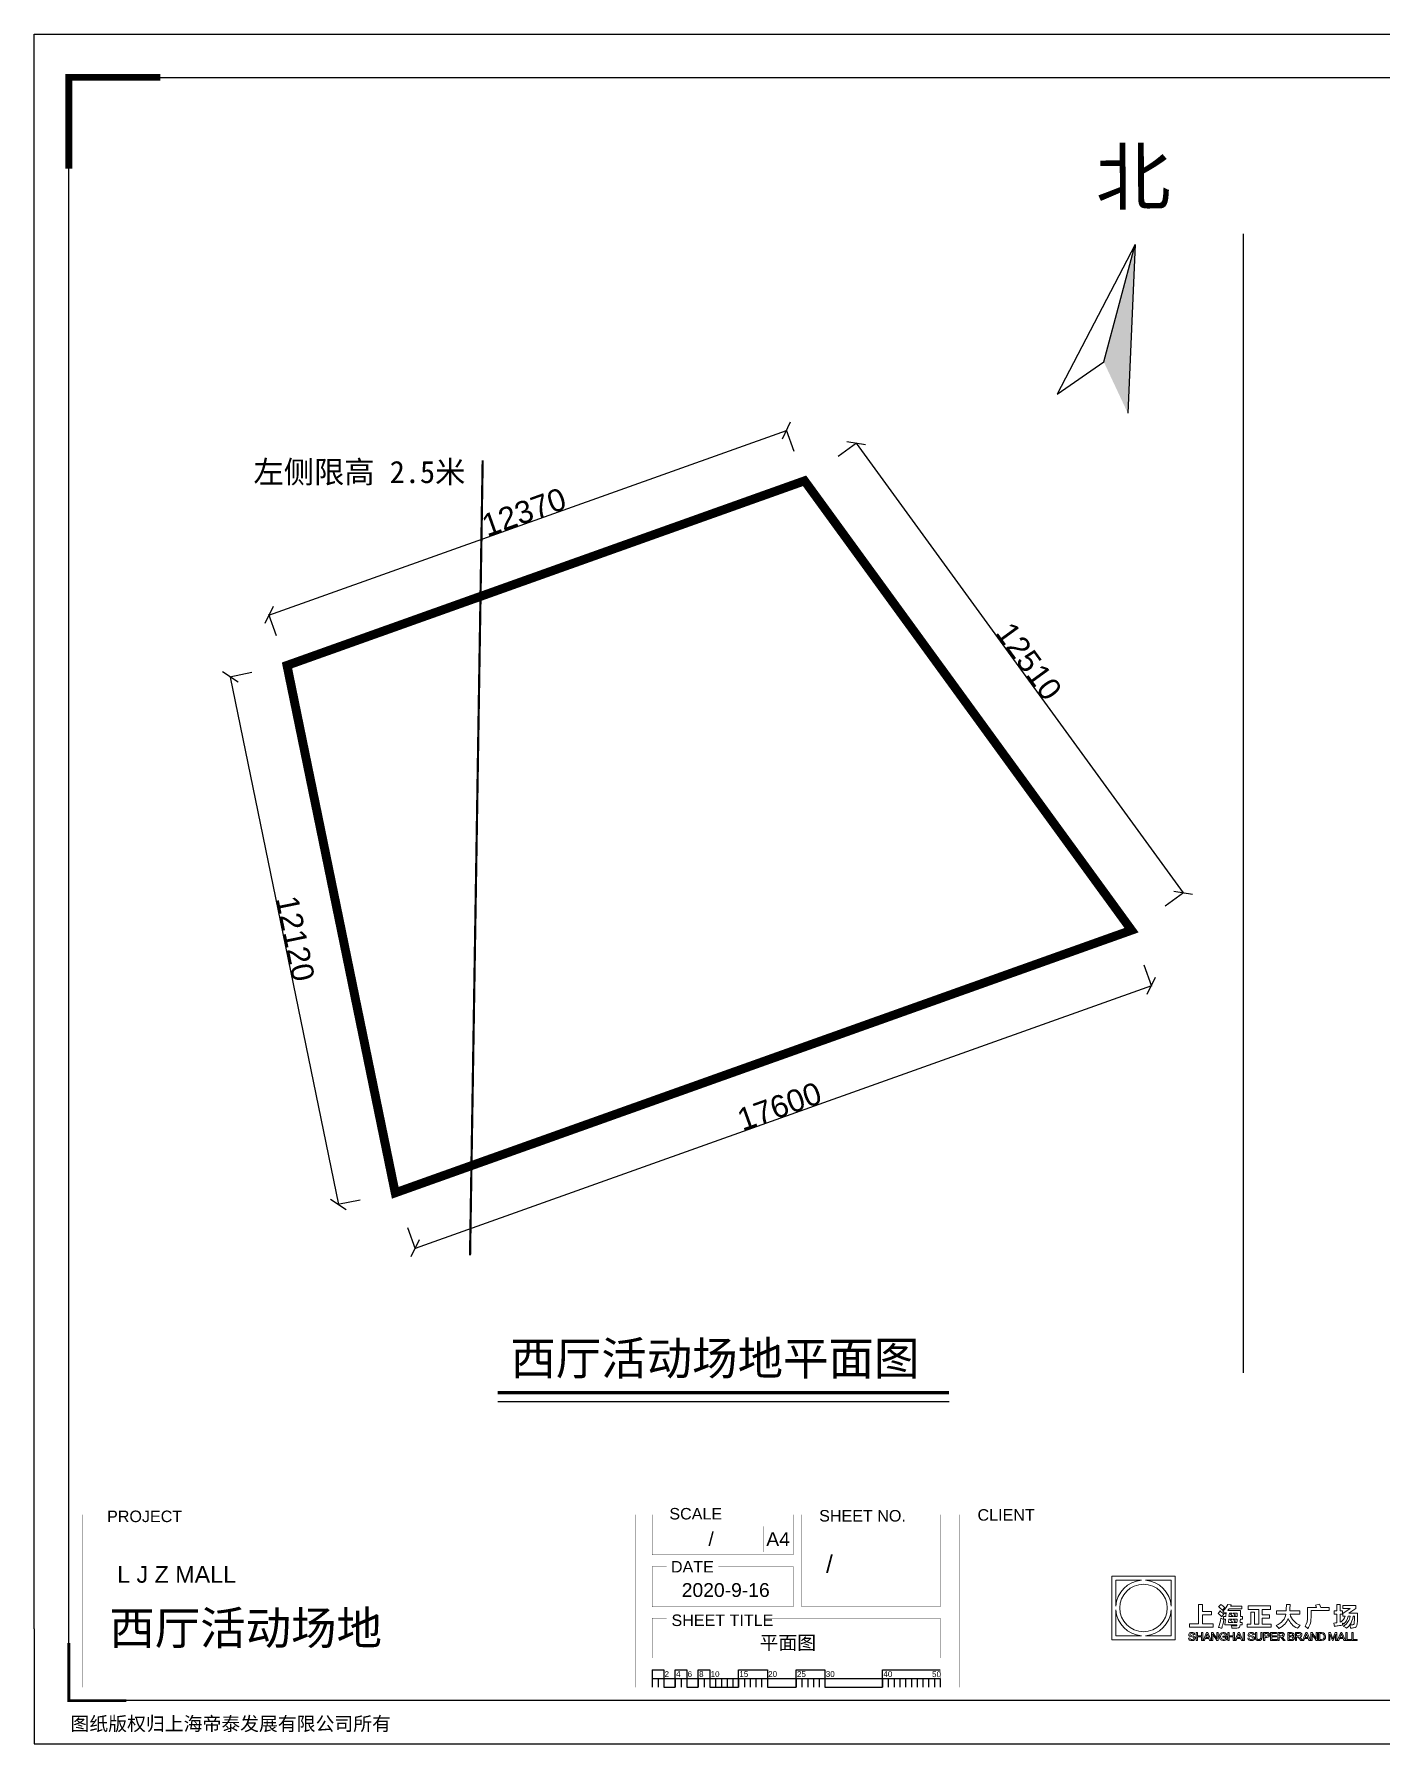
# Model space of a CAD drawing. Header units: inches. Extents: x -17552 to 36880, y -24560 to 13931.
# Drawn here: x -17552 to 12782, y -24560 to 13931 of the extents above; entities that cross this region are included whole.
import ezdxf
from ezdxf.enums import TextEntityAlignment as Align

# ---------------------------------------------------------------- set-up
doc = ezdxf.new("R2010")
doc.units = ezdxf.units.IN
doc.header["$MEASUREMENT"] = 0
doc.linetypes.add('DASH', pattern=[0.35, 0.25, -0.1])
for name, color, linetype in [('DIM', 3, 'Continuous'), ('WALL', 255, 'Continuous'), ('图层 1', 7, 'Continuous'), ('给排水', 160, 'Continuous')]:
    doc.layers.add(name, color=color, linetype=linetype)
doc.styles.add('3F_2017.02$0$H1', font='swisscl.ttf')
doc.styles.get("Standard").update_dxf_attribs({"font": 'arial.ttf'})
doc.dimstyles.new('DIM-200MM', dxfattribs={"dimtxt": 200, "dimasz": 120, "dimexe": 10, "dimexo": 10, "dimgap": 0.7, "dimtad": 1, "dimdec": 0, "dimrnd": 5, "dimzin": 1, "dimdsep": 46, "dimtxsty": 'Standard', "dimblk": 'OBLIQUE', "dimcen": 0.5, "dimdle": 1, "dimclrd": 256, "dimclre": 256, "dimclrt": 7, "dimaunit": 1, "dimadec": 0, "dimazin": 0, "dimtfac": 1, "dimtdec": 0, "dimtix": 1, "dimtmove": 2, "dimatfit": 3, "dimfxl": 0, "dimtolj": 1, "dimtzin": 1, "dimarcsym": 0})

# ---------------------------------------------------------------- blocks, each defined once
blk = doc.blocks.new('_Oblique')
at = {"color": 0, "linetype": 'ByBlock', "lineweight": -2}
blk.add_line((-0.5, -0.5), (0.5, 0.5), dxfattribs=at)
blk = doc.blocks.new('*D17')
at = {"layer": 'DEFPOINTS', "color": 0, "transparency": 16777216}
for p in [(-616, 5010), (-211, 3875), (-11862, -281)]:
    blk.add_point(p, dxfattribs=at)
at = {"layer": 'DIM', "lineweight": -2, "transparency": 16777216}
for p, q in [((-12267, 853), (-615, 5010)), ((-448, 4539), (-619, 5019)), ((-12098, 383), (-12270, 863))]:
    blk.add_line(p, q, dxfattribs=at)
at = {"layer": 'DIM', "lineweight": -2, "transparency": 16777216, "xscale": 300, "yscale": 300, "zscale": 300}
for p, rotation in [((-616, 5010), 19.63207363897186), ((-12266, 854), 199.6320736389719)]:
    blk.add_blockref('_Oblique', p, dxfattribs=dict(at, rotation=rotation))
at = {"layer": 'DIM', "color": 7, "transparency": 16777216, "insert": (-6527, 3173), "char_height": 500, "attachment_point": 5, "rotation": 19.6321}
blk.add_mtext('\\A1;12370', dxfattribs=at)
blk = doc.blocks.new('*D18')
at = {"layer": 'DEFPOINTS', "color": 0, "transparency": 16777216}
for p in [(-211, 3875), (8312, -5397), (7149, -6242)]:
    blk.add_point(p, dxfattribs=at)
at = {"layer": 'DIM', "lineweight": -2, "transparency": 16777216}
for p, q in [((547, 4427), (960, 4727)), ((951, 4722), (8312, -5398)), ((7907, -5691), (8320, -5391))]:
    blk.add_line(p, q, dxfattribs=at)
at = {"layer": 'DIM', "lineweight": -2, "transparency": 16777216, "xscale": 300, "yscale": 300, "zscale": 300}
for p, rotation in [((951, 4721), 126.0343265551951), ((8312, -5397), 306.0343265551952)]:
    blk.add_blockref('_Oblique', p, dxfattribs=dict(at, rotation=rotation))
at = {"layer": 'DIM', "color": 7, "transparency": 16777216, "insert": (4839, -187), "char_height": 500, "attachment_point": 5, "rotation": 306.0343}
blk.add_mtext('\\A1;12510', dxfattribs=at)
blk = doc.blocks.new('*D19')
at = {"layer": 'DEFPOINTS', "color": 0, "transparency": 16777216}
for p in [(7149, -6242), (-9426, -12155), (-8980, -13405)]:
    blk.add_point(p, dxfattribs=at)
at = {"layer": 'DIM', "lineweight": -2, "transparency": 16777216}
for p, q in [((7427, -7022), (7599, -7502)), ((7596, -7492), (-8980, -13405)), ((-9148, -12934), (-8976, -13414))]:
    blk.add_line(p, q, dxfattribs=at)
at = {"layer": 'DIM', "lineweight": -2, "transparency": 16777216, "xscale": 300, "yscale": 300, "zscale": 300}
for p, rotation in [((7595, -7493), 19.632073638971), ((-8980, -13405), 199.632073638971)]:
    blk.add_blockref('_Oblique', p, dxfattribs=dict(at, rotation=rotation))
at = {"layer": 'DIM', "color": 7, "transparency": 16777216, "insert": (-778, -10208), "char_height": 500, "attachment_point": 5, "rotation": 19.6321}
blk.add_mtext('\\A1;17600', dxfattribs=at)
blk = doc.blocks.new('*D20')
at = {"layer": 'DEFPOINTS', "color": 0, "transparency": 16777216}
for p in [(-11862, -281), (-9426, -12155), (-10704, -12417)]:
    blk.add_point(p, dxfattribs=at)
at = {"layer": 'DIM', "lineweight": -2, "transparency": 16777216}
for p, q in [((-12651, -443), (-13150, -545)), ((-13141, -542), (-10704, -12418)), ((-10215, -12317), (-10714, -12419))]:
    blk.add_line(p, q, dxfattribs=at)
at = {"layer": 'DIM', "lineweight": -2, "transparency": 16777216, "xscale": 300, "yscale": 300, "zscale": 300}
for p, rotation in [((-13140, -543), 101.5936786666621), ((-10704, -12417), 281.5936786666622)]:
    blk.add_blockref('_Oblique', p, dxfattribs=dict(at, rotation=rotation))
at = {"layer": 'DIM', "color": 7, "transparency": 16777216, "insert": (-11672, -6429), "char_height": 500, "attachment_point": 5, "rotation": 281.5937}
blk.add_mtext('\\A1;12120', dxfattribs=at)
blk = doc.blocks.new('block 50')
at = {"layer": '图层 1', "lineweight": 0}
blk.add_lwpolyline([(38.4, -106.16), (21.47, -106.16), (21.47, -123.09), (38.4, -123.09), (38.4, -106.16)], dxfattribs=at)
for points, knots in [([(22.55, -107.24), (22.55, -107.24), (29.43, -107.24), (29.43, -107.24), (25.75, -107.49), (22.8, -110.44), (22.55, -114.12), (22.55, -114.12), (22.55, -107.24), (22.55, -107.24)], [0, 0, 0, 0, 1, 1, 1, 2, 2, 2, 3, 3, 3, 3]), ([(23.6, -114.63), (23.6, -111.13), (26.44, -108.29), (29.94, -108.29), (33.43, -108.29), (36.28, -111.13), (36.28, -114.63), (36.28, -118.12), (33.43, -120.96), (29.94, -120.96), (26.44, -120.96), (23.6, -118.12), (23.6, -114.63)], [0, 0, 0, 0, 1, 1, 1, 2, 2, 2, 3, 3, 3, 4, 4, 4, 4]), ([(37.33, -114.12), (37.08, -110.44), (34.13, -107.49), (30.45, -107.24), (30.45, -107.24), (37.33, -107.24), (37.33, -107.24), (37.33, -107.24), (37.33, -114.12), (37.33, -114.12)], [0, 0, 0, 0, 1, 1, 1, 2, 2, 2, 3, 3, 3, 3]), ([(22.55, -122.02), (22.55, -122.02), (22.55, -115.14), (22.55, -115.14), (22.8, -118.82), (25.75, -121.77), (29.43, -122.02), (29.43, -122.02), (22.55, -122.02), (22.55, -122.02)], [0, 0, 0, 0, 1, 1, 1, 2, 2, 2, 3, 3, 3, 3]), ([(37.33, -122.02), (37.33, -122.02), (30.45, -122.02), (30.45, -122.02), (34.13, -121.77), (37.08, -118.82), (37.33, -115.13), (37.33, -115.13), (37.33, -122.02), (37.33, -122.02)], [0, 0, 0, 0, 1, 1, 1, 2, 2, 2, 3, 3, 3, 3])]:
    blk.add_open_spline(points, degree=3, knots=knots, dxfattribs=at)
blk = doc.blocks.new('block 51')
at = {"layer": '图层 1', "lineweight": 0}
for points in [[(45.37, -121.17), (45.73, -121.17), (45.73, -123.3), (45.37, -123.3), (45.37, -122.36), (44.33, -122.36), (44.33, -123.3), (43.98, -123.3), (43.98, -121.17), (44.33, -121.17), (44.33, -122.05), (45.37, -122.05), (45.37, -121.17)], [(47.59, -123.3), (47.38, -122.79), (46.42, -122.79), (46.21, -123.3), (45.83, -123.3), (46.73, -121.16), (47.07, -121.16), (47.97, -123.3), (47.59, -123.3)], [(53.83, -121.17), (54.19, -121.17), (54.19, -123.3), (53.83, -123.3), (53.83, -122.36), (52.79, -122.36), (52.79, -123.3), (52.44, -123.3), (52.44, -121.17), (52.79, -121.17), (52.79, -122.05), (53.83, -122.05), (53.83, -121.17)], [(56.04, -123.3), (55.84, -122.79), (54.88, -122.79), (54.66, -123.3), (54.29, -123.3), (55.19, -121.16), (55.53, -121.16), (56.43, -123.3), (56.04, -123.3)], [(56.57, -121.17), (56.92, -121.17), (56.92, -123.3), (56.57, -123.3), (56.57, -121.17)], [(64.19, -123), (65.51, -123), (65.51, -123.3), (63.84, -123.3), (63.84, -121.16), (65.45, -121.16), (65.45, -121.48), (64.19, -121.48), (64.19, -122.05), (65.38, -122.05), (65.38, -122.36), (64.19, -122.36), (64.19, -123)], [(74.08, -123.3), (73.87, -122.79), (72.92, -122.79), (72.7, -123.3), (72.33, -123.3), (73.22, -121.16), (73.56, -121.16), (74.46, -123.3), (74.08, -123.3)], [(83.41, -123.3), (83.2, -122.79), (82.24, -122.79), (82.02, -123.3), (81.65, -123.3), (82.55, -121.16), (82.89, -121.16), (83.79, -123.3), (83.41, -123.3)], [(83.88, -121.17), (84.24, -121.17), (84.24, -123), (85.31, -123), (85.31, -123.3), (83.88, -123.3), (83.88, -121.17)], [(85.49, -121.17), (85.85, -121.17), (85.85, -123), (86.92, -123), (86.92, -123.3), (85.49, -123.3), (85.49, -121.17)]]:
    blk.add_lwpolyline(points, dxfattribs=at)
for points, knots in [([(43.67, -121.72), (43.67, -121.72), (43.31, -121.82), (43.31, -121.82), (43.24, -121.56), (43.09, -121.43), (42.83, -121.44), (42.54, -121.44), (42.4, -121.53), (42.39, -121.73), (42.36, -121.86), (42.52, -121.96), (42.87, -122.03), (43.46, -122.14), (43.74, -122.37), (43.73, -122.72), (43.71, -123.11), (43.43, -123.32), (42.89, -123.33), (42.36, -123.36), (42.04, -123.14), (41.95, -122.68), (41.95, -122.68), (42.3, -122.57), (42.3, -122.57), (42.33, -122.89), (42.53, -123.04), (42.88, -123.03), (43.2, -123.03), (43.36, -122.92), (43.36, -122.71), (43.38, -122.55), (43.21, -122.43), (42.82, -122.36), (42.27, -122.25), (42, -122.04), (42.02, -121.73), (42.04, -121.34), (42.31, -121.14), (42.82, -121.13), (43.29, -121.14), (43.57, -121.33), (43.67, -121.72)], [0, 0, 0, 0, 1, 1, 1, 2, 2, 2, 3, 3, 3, 4, 4, 4, 5, 5, 5, 6, 6, 6, 7, 7, 7, 8, 8, 8, 9, 9, 9, 10, 10, 10, 11, 11, 11, 12, 12, 12, 13, 13, 13, 14, 14, 14, 14]), ([(46.55, -122.48), (46.55, -122.48), (47.26, -122.48), (47.26, -122.48), (47.26, -122.48), (46.97, -121.73), (46.97, -121.73), (46.93, -121.64), (46.92, -121.57), (46.92, -121.52), (46.92, -121.52), (46.91, -121.52), (46.91, -121.52), (46.9, -121.58), (46.88, -121.65), (46.84, -121.73), (46.84, -121.73), (46.55, -122.48), (46.55, -122.48)], [0, 0, 0, 0, 1, 1, 1, 2, 2, 2, 3, 3, 3, 4, 4, 4, 5, 5, 5, 6, 6, 6, 6]), ([(49.53, -122.88), (49.53, -122.88), (49.53, -122.87), (49.53, -122.87), (49.51, -122.73), (49.51, -122.61), (49.51, -122.49), (49.51, -122.49), (49.51, -121.17), (49.51, -121.17), (49.51, -121.17), (49.85, -121.17), (49.85, -121.17), (49.85, -121.17), (49.85, -123.3), (49.85, -123.3), (49.85, -123.3), (49.49, -123.3), (49.49, -123.3), (49.08, -122.7), (48.78, -122.25), (48.59, -121.96), (48.51, -121.83), (48.45, -121.71), (48.39, -121.59), (48.39, -121.59), (48.38, -121.59), (48.38, -121.59), (48.4, -121.72), (48.41, -121.86), (48.41, -122.02), (48.41, -122.02), (48.41, -123.3), (48.41, -123.3), (48.41, -123.3), (48.07, -123.3), (48.07, -123.3), (48.07, -123.3), (48.07, -121.17), (48.07, -121.17), (48.07, -121.17), (48.43, -121.17), (48.43, -121.17), (48.84, -121.77), (49.13, -122.21), (49.32, -122.5), (49.4, -122.61), (49.46, -122.74), (49.53, -122.88)], [0, 0, 0, 0, 1, 1, 1, 2, 2, 2, 3, 3, 3, 4, 4, 4, 5, 5, 5, 6, 6, 6, 7, 7, 7, 8, 8, 8, 9, 9, 9, 10, 10, 10, 11, 11, 11, 12, 12, 12, 13, 13, 13, 14, 14, 14, 15, 15, 15, 16, 16, 16, 16]), ([(51.14, -122.14), (51.14, -122.14), (52.16, -122.14), (52.16, -122.14), (52.16, -122.14), (52.16, -122.95), (52.16, -122.95), (51.96, -123.21), (51.65, -123.33), (51.21, -123.33), (50.5, -123.31), (50.13, -122.94), (50.1, -122.24), (50.13, -121.53), (50.49, -121.16), (51.17, -121.13), (51.65, -121.14), (51.97, -121.35), (52.13, -121.76), (52.13, -121.76), (51.76, -121.86), (51.76, -121.86), (51.67, -121.59), (51.47, -121.46), (51.16, -121.45), (50.73, -121.48), (50.5, -121.75), (50.48, -122.24), (50.5, -122.74), (50.74, -123), (51.2, -123.04), (51.48, -123.04), (51.68, -122.96), (51.81, -122.82), (51.81, -122.82), (51.81, -122.45), (51.81, -122.45), (51.81, -122.45), (51.14, -122.45), (51.14, -122.45), (51.14, -122.45), (51.14, -122.14), (51.14, -122.14)], [0, 0, 0, 0, 1, 1, 1, 2, 2, 2, 3, 3, 3, 4, 4, 4, 5, 5, 5, 6, 6, 6, 7, 7, 7, 8, 8, 8, 9, 9, 9, 10, 10, 10, 11, 11, 11, 12, 12, 12, 13, 13, 13, 14, 14, 14, 14]), ([(55, -122.48), (55, -122.48), (55.71, -122.48), (55.71, -122.48), (55.71, -122.48), (55.43, -121.73), (55.43, -121.73), (55.39, -121.64), (55.37, -121.57), (55.37, -121.52), (55.37, -121.52), (55.36, -121.52), (55.36, -121.52), (55.36, -121.58), (55.34, -121.65), (55.3, -121.73), (55.3, -121.73), (55, -122.48), (55, -122.48)], [0, 0, 0, 0, 1, 1, 1, 2, 2, 2, 3, 3, 3, 4, 4, 4, 5, 5, 5, 6, 6, 6, 6]), ([(59.51, -121.72), (59.51, -121.72), (59.15, -121.82), (59.15, -121.82), (59.09, -121.56), (58.93, -121.43), (58.68, -121.44), (58.39, -121.44), (58.24, -121.53), (58.24, -121.73), (58.21, -121.86), (58.37, -121.96), (58.72, -122.03), (59.3, -122.14), (59.59, -122.37), (59.58, -122.72), (59.55, -123.11), (59.28, -123.32), (58.74, -123.33), (58.2, -123.36), (57.89, -123.14), (57.79, -122.68), (57.79, -122.68), (58.14, -122.57), (58.14, -122.57), (58.18, -122.89), (58.37, -123.04), (58.73, -123.03), (59.05, -123.03), (59.2, -122.92), (59.2, -122.71), (59.23, -122.55), (59.05, -122.43), (58.67, -122.36), (58.11, -122.25), (57.84, -122.04), (57.86, -121.73), (57.89, -121.34), (58.15, -121.14), (58.67, -121.13), (59.14, -121.14), (59.42, -121.33), (59.51, -121.72)], [0, 0, 0, 0, 1, 1, 1, 2, 2, 2, 3, 3, 3, 4, 4, 4, 5, 5, 5, 6, 6, 6, 7, 7, 7, 8, 8, 8, 9, 9, 9, 10, 10, 10, 11, 11, 11, 12, 12, 12, 13, 13, 13, 14, 14, 14, 14]), ([(61.23, -121.17), (61.23, -121.17), (61.58, -121.17), (61.58, -121.17), (61.58, -121.17), (61.58, -122.41), (61.58, -122.41), (61.6, -123.05), (61.3, -123.36), (60.68, -123.33), (60.09, -123.36), (59.8, -123.05), (59.81, -122.41), (59.81, -122.41), (59.81, -121.17), (59.81, -121.17), (59.81, -121.17), (60.16, -121.17), (60.16, -121.17), (60.16, -121.17), (60.16, -122.41), (60.16, -122.41), (60.16, -122.84), (60.33, -123.05), (60.68, -123.04), (61.06, -123.05), (61.24, -122.84), (61.23, -122.41), (61.23, -122.41), (61.23, -121.17), (61.23, -121.17)], [0, 0, 0, 0, 1, 1, 1, 2, 2, 2, 3, 3, 3, 4, 4, 4, 5, 5, 5, 6, 6, 6, 7, 7, 7, 8, 8, 8, 9, 9, 9, 10, 10, 10, 10]), ([(62.85, -122.48), (62.85, -122.48), (62.27, -122.48), (62.27, -122.48), (62.27, -122.48), (62.27, -123.3), (62.27, -123.3), (62.27, -123.3), (61.91, -123.3), (61.91, -123.3), (61.91, -123.3), (61.91, -121.16), (61.91, -121.16), (61.91, -121.16), (62.87, -121.16), (62.87, -121.16), (63.33, -121.18), (63.58, -121.4), (63.62, -121.81), (63.61, -122.25), (63.35, -122.47), (62.85, -122.48)], [0, 0, 0, 0, 1, 1, 1, 2, 2, 2, 3, 3, 3, 4, 4, 4, 5, 5, 5, 6, 6, 6, 7, 7, 7, 7]), ([(62.81, -121.48), (62.81, -121.48), (62.27, -121.48), (62.27, -121.48), (62.27, -121.48), (62.27, -122.17), (62.27, -122.17), (62.27, -122.17), (62.81, -122.17), (62.81, -122.17), (63.11, -122.17), (63.26, -122.05), (63.26, -121.81), (63.24, -121.6), (63.1, -121.49), (62.81, -121.48)], [0, 0, 0, 0, 1, 1, 1, 2, 2, 2, 3, 3, 3, 4, 4, 4, 5, 5, 5, 5]), ([(67.74, -123.3), (67.74, -123.3), (67.27, -123.3), (67.27, -123.3), (67.27, -123.3), (66.55, -122.4), (66.55, -122.4), (66.55, -122.4), (66.12, -122.4), (66.12, -122.4), (66.12, -122.4), (66.12, -123.3), (66.12, -123.3), (66.12, -123.3), (65.77, -123.3), (65.77, -123.3), (65.77, -123.3), (65.77, -121.16), (65.77, -121.16), (65.77, -121.16), (66.77, -121.16), (66.77, -121.16), (67.25, -121.17), (67.5, -121.38), (67.52, -121.77), (67.52, -122.12), (67.33, -122.32), (66.95, -122.38), (66.95, -122.38), (67.74, -123.3), (67.74, -123.3)], [0, 0, 0, 0, 1, 1, 1, 2, 2, 2, 3, 3, 3, 4, 4, 4, 5, 5, 5, 6, 6, 6, 7, 7, 7, 8, 8, 8, 9, 9, 9, 10, 10, 10, 10]), ([(66.12, -121.48), (66.12, -121.48), (66.12, -122.08), (66.12, -122.08), (66.12, -122.08), (66.7, -122.08), (66.7, -122.08), (67.01, -122.08), (67.16, -121.97), (67.16, -121.76), (67.15, -121.58), (67, -121.49), (66.7, -121.48), (66.7, -121.48), (66.12, -121.48), (66.12, -121.48)], [0, 0, 0, 0, 1, 1, 1, 2, 2, 2, 3, 3, 3, 4, 4, 4, 5, 5, 5, 5]), ([(69.43, -123.3), (69.43, -123.3), (68.46, -123.3), (68.46, -123.3), (68.46, -123.3), (68.46, -121.17), (68.46, -121.17), (68.46, -121.17), (69.38, -121.17), (69.38, -121.17), (69.83, -121.19), (70.07, -121.38), (70.1, -121.73), (70.09, -121.93), (70, -122.08), (69.83, -122.17), (70.06, -122.27), (70.18, -122.45), (70.19, -122.7), (70.19, -123.1), (69.94, -123.3), (69.43, -123.3)], [0, 0, 0, 0, 1, 1, 1, 2, 2, 2, 3, 3, 3, 4, 4, 4, 5, 5, 5, 6, 6, 6, 7, 7, 7, 7]), ([(68.8, -121.48), (68.8, -121.48), (68.8, -122.05), (68.8, -122.05), (68.8, -122.05), (69.33, -122.05), (69.33, -122.05), (69.59, -122.04), (69.73, -121.94), (69.74, -121.75), (69.72, -121.58), (69.59, -121.49), (69.34, -121.48), (69.34, -121.48), (68.8, -121.48), (68.8, -121.48)], [0, 0, 0, 0, 1, 1, 1, 2, 2, 2, 3, 3, 3, 4, 4, 4, 5, 5, 5, 5]), ([(69.37, -122.36), (69.37, -122.36), (68.8, -122.36), (68.8, -122.36), (68.8, -122.36), (68.8, -123), (68.8, -123), (68.8, -123), (69.4, -123), (69.4, -123), (69.69, -123), (69.83, -122.89), (69.83, -122.68), (69.82, -122.47), (69.66, -122.36), (69.37, -122.36)], [0, 0, 0, 0, 1, 1, 1, 2, 2, 2, 3, 3, 3, 4, 4, 4, 5, 5, 5, 5]), ([(72.43, -123.3), (72.43, -123.3), (71.95, -123.3), (71.95, -123.3), (71.95, -123.3), (71.23, -122.4), (71.23, -122.4), (71.23, -122.4), (70.8, -122.4), (70.8, -122.4), (70.8, -122.4), (70.8, -123.3), (70.8, -123.3), (70.8, -123.3), (70.45, -123.3), (70.45, -123.3), (70.45, -123.3), (70.45, -121.16), (70.45, -121.16), (70.45, -121.16), (71.45, -121.16), (71.45, -121.16), (71.93, -121.17), (72.18, -121.38), (72.2, -121.77), (72.2, -122.12), (72.01, -122.32), (71.64, -122.38), (71.64, -122.38), (72.43, -123.3), (72.43, -123.3)], [0, 0, 0, 0, 1, 1, 1, 2, 2, 2, 3, 3, 3, 4, 4, 4, 5, 5, 5, 6, 6, 6, 7, 7, 7, 8, 8, 8, 9, 9, 9, 10, 10, 10, 10]), ([(70.8, -121.48), (70.8, -121.48), (70.8, -122.08), (70.8, -122.08), (70.8, -122.08), (71.39, -122.08), (71.39, -122.08), (71.7, -122.08), (71.85, -121.97), (71.84, -121.76), (71.83, -121.58), (71.68, -121.49), (71.39, -121.48), (71.39, -121.48), (70.8, -121.48), (70.8, -121.48)], [0, 0, 0, 0, 1, 1, 1, 2, 2, 2, 3, 3, 3, 4, 4, 4, 5, 5, 5, 5]), ([(73.04, -122.48), (73.04, -122.48), (73.75, -122.48), (73.75, -122.48), (73.75, -122.48), (73.46, -121.73), (73.46, -121.73), (73.43, -121.64), (73.41, -121.57), (73.41, -121.52), (73.41, -121.52), (73.4, -121.52), (73.4, -121.52), (73.39, -121.58), (73.37, -121.65), (73.34, -121.73), (73.34, -121.73), (73.04, -122.48), (73.04, -122.48)], [0, 0, 0, 0, 1, 1, 1, 2, 2, 2, 3, 3, 3, 4, 4, 4, 5, 5, 5, 6, 6, 6, 6]), ([(76.02, -122.88), (76.02, -122.88), (76.02, -122.87), (76.02, -122.87), (76.01, -122.73), (76, -122.61), (76, -122.49), (76, -122.49), (76, -121.17), (76, -121.17), (76, -121.17), (76.34, -121.17), (76.34, -121.17), (76.34, -121.17), (76.34, -123.3), (76.34, -123.3), (76.34, -123.3), (75.99, -123.3), (75.99, -123.3), (75.58, -122.7), (75.27, -122.25), (75.08, -121.96), (75.01, -121.83), (74.94, -121.71), (74.89, -121.59), (74.89, -121.59), (74.88, -121.59), (74.88, -121.59), (74.9, -121.72), (74.91, -121.86), (74.91, -122.02), (74.91, -122.02), (74.91, -123.3), (74.91, -123.3), (74.91, -123.3), (74.57, -123.3), (74.57, -123.3), (74.57, -123.3), (74.57, -121.17), (74.57, -121.17), (74.57, -121.17), (74.93, -121.17), (74.93, -121.17), (75.33, -121.77), (75.63, -122.21), (75.81, -122.5), (75.89, -122.61), (75.96, -122.74), (76.02, -122.88)], [0, 0, 0, 0, 1, 1, 1, 2, 2, 2, 3, 3, 3, 4, 4, 4, 5, 5, 5, 6, 6, 6, 7, 7, 7, 8, 8, 8, 9, 9, 9, 10, 10, 10, 11, 11, 11, 12, 12, 12, 13, 13, 13, 14, 14, 14, 15, 15, 15, 16, 16, 16, 16]), ([(77.44, -123.29), (77.44, -123.29), (76.67, -123.29), (76.67, -123.29), (76.67, -123.29), (76.67, -121.16), (76.67, -121.16), (76.67, -121.16), (77.46, -121.16), (77.46, -121.16), (78.16, -121.17), (78.51, -121.52), (78.51, -122.23), (78.54, -122.96), (78.18, -123.31), (77.44, -123.29)], [0, 0, 0, 0, 1, 1, 1, 2, 2, 2, 3, 3, 3, 4, 4, 4, 5, 5, 5, 5]), ([(77.45, -121.48), (77.45, -121.48), (77.02, -121.48), (77.02, -121.48), (77.02, -121.48), (77.02, -123), (77.02, -123), (77.02, -123), (77.44, -123), (77.44, -123), (77.92, -123.01), (78.16, -122.76), (78.15, -122.24), (78.15, -121.74), (77.91, -121.49), (77.45, -121.48)], [0, 0, 0, 0, 1, 1, 1, 2, 2, 2, 3, 3, 3, 4, 4, 4, 5, 5, 5, 5]), ([(81.11, -121.17), (81.11, -121.17), (81.53, -121.17), (81.53, -121.17), (81.53, -121.17), (81.53, -123.3), (81.53, -123.3), (81.53, -123.3), (81.2, -123.3), (81.2, -123.3), (81.2, -123.3), (81.2, -122.04), (81.2, -122.04), (81.2, -121.93), (81.21, -121.78), (81.23, -121.57), (81.23, -121.57), (81.22, -121.57), (81.22, -121.57), (81.19, -121.7), (81.15, -121.82), (81.09, -121.94), (81.09, -121.94), (80.57, -123.3), (80.57, -123.3), (80.57, -123.3), (80.32, -123.3), (80.32, -123.3), (80.32, -123.3), (79.79, -121.94), (79.79, -121.94), (79.74, -121.81), (79.7, -121.68), (79.67, -121.57), (79.67, -121.57), (79.66, -121.57), (79.66, -121.57), (79.68, -121.73), (79.68, -121.89), (79.68, -122.04), (79.68, -122.04), (79.68, -123.3), (79.68, -123.3), (79.68, -123.3), (79.36, -123.3), (79.36, -123.3), (79.36, -123.3), (79.36, -121.17), (79.36, -121.17), (79.36, -121.17), (79.79, -121.17), (79.79, -121.17), (79.79, -121.17), (80.36, -122.61), (80.36, -122.61), (80.37, -122.65), (80.39, -122.71), (80.43, -122.79), (80.43, -122.82), (80.44, -122.85), (80.45, -122.86), (80.48, -122.76), (80.51, -122.68), (80.54, -122.61), (80.54, -122.61), (81.11, -121.17), (81.11, -121.17)], [0, 0, 0, 0, 1, 1, 1, 2, 2, 2, 3, 3, 3, 4, 4, 4, 5, 5, 5, 6, 6, 6, 7, 7, 7, 8, 8, 8, 9, 9, 9, 10, 10, 10, 11, 11, 11, 12, 12, 12, 13, 13, 13, 14, 14, 14, 15, 15, 15, 16, 16, 16, 17, 17, 17, 18, 18, 18, 19, 19, 19, 20, 20, 20, 21, 21, 21, 22, 22, 22, 22]), ([(82.36, -122.48), (82.36, -122.48), (83.08, -122.48), (83.08, -122.48), (83.08, -122.48), (82.79, -121.73), (82.79, -121.73), (82.75, -121.64), (82.74, -121.57), (82.74, -121.52), (82.74, -121.52), (82.73, -121.52), (82.73, -121.52), (82.72, -121.58), (82.7, -121.65), (82.66, -121.73), (82.66, -121.73), (82.36, -122.48), (82.36, -122.48)], [0, 0, 0, 0, 1, 1, 1, 2, 2, 2, 3, 3, 3, 4, 4, 4, 5, 5, 5, 6, 6, 6, 6])]:
    blk.add_open_spline(points, degree=3, knots=knots, dxfattribs=at)
blk = doc.blocks.new('block 52')
at = {"layer": '图层 1', "lineweight": 0}
for points in [[(42.17, -119.75), (42.17, -118.9), (44.59, -118.9), (44.59, -113.73), (45.66, -113.73), (45.66, -115.54), (48.08, -115.54), (48.08, -116.48), (45.66, -116.48), (45.66, -118.9), (48.49, -118.9), (48.49, -119.75), (42.17, -119.75)], [(57.59, -119.77), (57.59, -118.95), (58.55, -118.95), (58.55, -115.71), (59.51, -115.71), (59.51, -118.95), (60.67, -118.95), (60.67, -114.99), (57.86, -114.99), (57.86, -114.09), (63.8, -114.09), (63.8, -114.99), (61.63, -114.99), (61.63, -116.42), (63.55, -116.42), (63.55, -117.33), (61.63, -117.33), (61.63, -118.95), (64.02, -118.95), (64.02, -119.77), (57.59, -119.77)]]:
    blk.add_lwpolyline(points, dxfattribs=at)
for points, knots in [([(49.99, -114.31), (49.99, -114.31), (50.57, -113.7), (50.57, -113.7), (50.9, -113.94), (51.24, -114.22), (51.61, -114.53), (51.61, -114.53), (51.01, -115.19), (51.01, -115.19), (50.86, -115.04), (50.62, -114.83), (50.29, -114.55), (50.16, -114.44), (50.06, -114.36), (49.99, -114.31)], [0, 0, 0, 0, 1, 1, 1, 2, 2, 2, 3, 3, 3, 4, 4, 4, 5, 5, 5, 5]), ([(51.28, -117.58), (51.28, -117.58), (51.28, -116.92), (51.28, -116.92), (51.28, -116.92), (51.88, -116.92), (51.88, -116.92), (51.88, -116.92), (51.99, -115.87), (51.99, -115.87), (51.88, -115.96), (51.77, -116.07), (51.66, -116.17), (51.52, -115.97), (51.34, -115.74), (51.14, -115.49), (51.73, -114.9), (52.16, -114.3), (52.43, -113.67), (52.43, -113.67), (53.37, -113.81), (53.37, -113.81), (53.33, -113.87), (53.28, -113.96), (53.2, -114.09), (53.18, -114.12), (53.18, -114.15), (53.18, -114.17), (53.18, -114.17), (56.17, -114.17), (56.17, -114.17), (56.17, -114.17), (56.17, -114.88), (56.17, -114.88), (56.17, -114.88), (52.74, -114.88), (52.74, -114.88), (52.7, -114.94), (52.64, -115.02), (52.57, -115.13), (52.52, -115.2), (52.47, -115.27), (52.43, -115.32), (52.43, -115.32), (55.81, -115.32), (55.81, -115.32), (55.79, -115.85), (55.79, -116.39), (55.79, -116.92), (55.79, -116.92), (56.31, -116.92), (56.31, -116.92), (56.31, -116.92), (56.31, -117.58), (56.31, -117.58), (56.31, -117.58), (55.79, -117.58), (55.79, -117.58), (55.77, -117.87), (55.76, -118.17), (55.76, -118.48), (55.76, -118.48), (56.25, -118.48), (56.25, -118.48), (56.25, -118.48), (56.25, -119.14), (56.25, -119.14), (56.25, -119.14), (55.73, -119.14), (55.73, -119.14), (55.73, -119.44), (55.66, -119.65), (55.51, -119.77), (55.4, -119.92), (55.17, -120), (54.82, -120.02), (54.66, -120.04), (54.24, -120.05), (53.56, -120.05), (53.54, -119.98), (53.51, -119.87), (53.48, -119.72), (53.42, -119.57), (53.39, -119.46), (53.37, -119.39), (53.79, -119.39), (54.12, -119.39), (54.36, -119.39), (54.58, -119.39), (54.72, -119.38), (54.8, -119.36), (54.83, -119.31), (54.85, -119.23), (54.85, -119.14), (54.85, -119.14), (51.66, -119.14), (51.66, -119.14), (51.66, -119.14), (51.8, -117.58), (51.8, -117.58), (51.8, -117.58), (51.28, -117.58), (51.28, -117.58)], [0, 0, 0, 0, 1, 1, 1, 2, 2, 2, 3, 3, 3, 4, 4, 4, 5, 5, 5, 6, 6, 6, 7, 7, 7, 8, 8, 8, 9, 9, 9, 10, 10, 10, 11, 11, 11, 12, 12, 12, 13, 13, 13, 14, 14, 14, 15, 15, 15, 16, 16, 16, 17, 17, 17, 18, 18, 18, 19, 19, 19, 20, 20, 20, 21, 21, 21, 22, 22, 22, 23, 23, 23, 24, 24, 24, 25, 25, 25, 26, 26, 26, 27, 27, 27, 28, 28, 28, 29, 29, 29, 30, 30, 30, 31, 31, 31, 32, 32, 32, 33, 33, 33, 34, 34, 34, 34]), ([(65.41, -116.26), (65.41, -116.26), (65.41, -115.35), (65.41, -115.35), (65.41, -115.35), (67.99, -115.35), (67.99, -115.35), (68.03, -114.87), (68.05, -114.33), (68.05, -113.7), (68.05, -113.7), (69.03, -113.7), (69.03, -113.7), (69.03, -113.9), (69.03, -114.18), (69.01, -114.53), (69.01, -114.91), (69, -115.19), (68.98, -115.35), (68.98, -115.35), (71.67, -115.35), (71.67, -115.35), (71.67, -115.35), (71.67, -116.26), (71.67, -116.26), (71.67, -116.26), (69.03, -116.26), (69.03, -116.26), (69.42, -117.72), (70.33, -118.7), (71.78, -119.2), (71.45, -119.51), (71.2, -119.79), (71.01, -120.05), (69.8, -119.48), (68.98, -118.6), (68.54, -117.41), (68.17, -118.53), (67.34, -119.42), (66.04, -120.08), (66.02, -120.06), (65.98, -120.01), (65.93, -119.94), (65.69, -119.66), (65.48, -119.45), (65.3, -119.31), (66.89, -118.59), (67.76, -117.58), (67.91, -116.26), (67.91, -116.26), (65.41, -116.26), (65.41, -116.26)], [0, 0, 0, 0, 1, 1, 1, 2, 2, 2, 3, 3, 3, 4, 4, 4, 5, 5, 5, 6, 6, 6, 7, 7, 7, 8, 8, 8, 9, 9, 9, 10, 10, 10, 11, 11, 11, 12, 12, 12, 13, 13, 13, 14, 14, 14, 15, 15, 15, 16, 16, 16, 17, 17, 17, 17]), ([(74.66, -115.32), (74.66, -115.32), (74.66, -116.64), (74.66, -116.64), (74.67, -118.2), (74.38, -119.36), (73.78, -120.13), (73.78, -120.09), (73.53, -119.87), (73.03, -119.44), (73.53, -118.88), (73.76, -117.91), (73.72, -116.53), (73.72, -116.53), (73.72, -114.47), (73.72, -114.47), (73.72, -114.47), (76.11, -114.47), (76.11, -114.47), (76.09, -114.44), (76.07, -114.37), (76.03, -114.28), (75.96, -114.1), (75.9, -113.97), (75.86, -113.89), (75.86, -113.89), (76.91, -113.65), (76.91, -113.65), (76.95, -113.74), (77, -113.88), (77.07, -114.06), (77.13, -114.24), (77.17, -114.38), (77.21, -114.47), (77.21, -114.47), (79.44, -114.47), (79.44, -114.47), (79.44, -114.47), (79.44, -115.32), (79.44, -115.32), (79.44, -115.32), (74.66, -115.32), (74.66, -115.32)], [0, 0, 0, 0, 1, 1, 1, 2, 2, 2, 3, 3, 3, 4, 4, 4, 5, 5, 5, 6, 6, 6, 7, 7, 7, 8, 8, 8, 9, 9, 9, 10, 10, 10, 11, 11, 11, 12, 12, 12, 13, 13, 13, 14, 14, 14, 14]), ([(86.62, -114.77), (86.62, -114.77), (84.7, -116.04), (84.7, -116.04), (84.7, -116.04), (87.06, -116.04), (87.06, -116.04), (87.06, -116.94), (87.04, -117.87), (86.98, -118.84), (86.94, -119.54), (86.61, -119.9), (85.99, -119.94), (85.9, -119.96), (85.76, -119.97), (85.58, -119.97), (85.4, -119.98), (85.26, -119.99), (85.17, -119.99), (85.11, -119.72), (85.06, -119.44), (85, -119.14), (84.75, -119.44), (84.45, -119.74), (84.12, -120.05), (84, -119.94), (83.8, -119.8), (83.55, -119.64), (83.46, -119.56), (83.38, -119.51), (83.33, -119.47), (84.28, -118.79), (84.87, -117.92), (85.09, -116.83), (85.09, -116.83), (84.56, -116.83), (84.56, -116.83), (84.33, -117.71), (83.91, -118.42), (83.33, -118.95), (83.31, -118.91), (83.26, -118.87), (83.19, -118.81), (83.12, -118.74), (83.06, -118.69), (83.02, -118.68), (83.02, -118.84), (83.02, -119), (83.02, -119.17), (82.77, -119.22), (82.39, -119.29), (81.9, -119.36), (81.44, -119.45), (81.11, -119.52), (80.91, -119.55), (80.91, -119.55), (80.74, -118.7), (80.74, -118.7), (81, -118.65), (81.26, -118.6), (81.51, -118.57), (81.51, -118.57), (81.51, -116.26), (81.51, -116.26), (81.51, -116.26), (80.83, -116.26), (80.83, -116.26), (80.83, -116.26), (80.83, -115.35), (80.83, -115.35), (80.83, -115.35), (81.51, -115.35), (81.51, -115.35), (81.51, -115.35), (81.51, -113.7), (81.51, -113.7), (81.51, -113.7), (82.39, -113.7), (82.39, -113.7), (82.39, -113.7), (82.39, -115.35), (82.39, -115.35), (82.39, -115.35), (83, -115.35), (83, -115.35), (83, -115.35), (83, -116.26), (83, -116.26), (83, -116.26), (82.39, -116.26), (82.39, -116.26), (82.39, -116.26), (82.39, -118.37), (82.39, -118.37), (82.48, -118.37), (82.59, -118.36), (82.7, -118.32), (83.19, -117.93), (83.54, -117.44), (83.74, -116.83), (83.74, -116.83), (83.13, -116.83), (83.13, -116.83), (83.13, -116.83), (83.13, -116.07), (83.13, -116.07), (83.13, -116.07), (85.09, -114.8), (85.09, -114.8), (85.09, -114.8), (83.13, -114.8), (83.13, -114.8), (83.13, -114.8), (83.13, -114), (83.13, -114), (83.13, -114), (86.62, -114), (86.62, -114), (86.62, -114), (86.62, -114.77), (86.62, -114.77)], [0, 0, 0, 0, 1, 1, 1, 2, 2, 2, 3, 3, 3, 4, 4, 4, 5, 5, 5, 6, 6, 6, 7, 7, 7, 8, 8, 8, 9, 9, 9, 10, 10, 10, 11, 11, 11, 12, 12, 12, 13, 13, 13, 14, 14, 14, 15, 15, 15, 16, 16, 16, 17, 17, 17, 18, 18, 18, 19, 19, 19, 20, 20, 20, 21, 21, 21, 22, 22, 22, 23, 23, 23, 24, 24, 24, 25, 25, 25, 26, 26, 26, 27, 27, 27, 28, 28, 28, 29, 29, 29, 30, 30, 30, 31, 31, 31, 32, 32, 32, 33, 33, 33, 34, 34, 34, 35, 35, 35, 36, 36, 36, 37, 37, 37, 38, 38, 38, 39, 39, 39, 40, 40, 40, 40]), ([(49.82, -116.07), (49.82, -116.07), (50.35, -115.43), (50.35, -115.43), (50.68, -115.67), (51.02, -115.95), (51.39, -116.26), (51.39, -116.26), (50.79, -116.97), (50.79, -116.97), (50.66, -116.83), (50.34, -116.52), (49.82, -116.07)], [0, 0, 0, 0, 1, 1, 1, 2, 2, 2, 3, 3, 3, 4, 4, 4, 4]), ([(50.59, -117.38), (50.74, -117.46), (50.99, -117.55), (51.33, -117.66), (51.37, -117.68), (51.4, -117.69), (51.42, -117.69), (51.36, -117.91), (51.28, -118.24), (51.17, -118.68), (51.02, -119.28), (50.9, -119.74), (50.81, -120.05), (50.76, -120.03), (50.68, -120), (50.57, -119.97), (50.29, -119.87), (50.09, -119.82), (49.96, -119.8), (50.18, -119.12), (50.39, -118.32), (50.59, -117.38)], [0, 0, 0, 0, 1, 1, 1, 2, 2, 2, 3, 3, 3, 4, 4, 4, 5, 5, 5, 6, 6, 6, 7, 7, 7, 7]), ([(53.12, -117.96), (53.12, -117.96), (53.53, -117.58), (53.53, -117.58), (53.53, -117.58), (52.68, -117.58), (52.68, -117.58), (52.68, -117.58), (52.6, -118.48), (52.6, -118.48), (52.6, -118.48), (53.81, -118.48), (53.81, -118.48), (53.57, -118.3), (53.34, -118.13), (53.12, -117.96)], [0, 0, 0, 0, 1, 1, 1, 2, 2, 2, 3, 3, 3, 4, 4, 4, 5, 5, 5, 5]), ([(53.15, -116.37), (53.15, -116.37), (53.53, -115.98), (53.53, -115.98), (53.53, -115.98), (52.85, -115.98), (52.85, -115.98), (52.85, -115.98), (52.74, -116.92), (52.74, -116.92), (52.74, -116.92), (53.84, -116.92), (53.84, -116.92), (53.58, -116.7), (53.35, -116.51), (53.15, -116.37)], [0, 0, 0, 0, 1, 1, 1, 2, 2, 2, 3, 3, 3, 4, 4, 4, 5, 5, 5, 5]), ([(54.47, -118.1), (54.47, -118.1), (54.05, -118.48), (54.05, -118.48), (54.05, -118.48), (54.88, -118.48), (54.88, -118.48), (54.88, -118.21), (54.89, -117.91), (54.91, -117.58), (54.91, -117.58), (53.7, -117.58), (53.7, -117.58), (53.77, -117.61), (53.91, -117.7), (54.11, -117.85), (54.26, -117.96), (54.38, -118.04), (54.47, -118.1)], [0, 0, 0, 0, 1, 1, 1, 2, 2, 2, 3, 3, 3, 4, 4, 4, 5, 5, 5, 6, 6, 6, 6]), ([(54.47, -116.48), (54.47, -116.48), (54.05, -116.92), (54.05, -116.92), (54.05, -116.92), (54.91, -116.92), (54.91, -116.92), (54.91, -116.62), (54.92, -116.31), (54.93, -115.98), (54.93, -115.98), (53.73, -115.98), (53.73, -115.98), (53.8, -116.02), (53.92, -116.1), (54.08, -116.23), (54.25, -116.34), (54.38, -116.42), (54.47, -116.48)], [0, 0, 0, 0, 1, 1, 1, 2, 2, 2, 3, 3, 3, 4, 4, 4, 5, 5, 5, 6, 6, 6, 6]), ([(85.58, -119.11), (85.95, -119.11), (86.14, -118.96), (86.16, -118.65), (86.19, -118.21), (86.22, -117.6), (86.24, -116.83), (86.24, -116.83), (85.91, -116.83), (85.91, -116.83), (85.74, -117.7), (85.44, -118.46), (85, -119.11), (85.22, -119.11), (85.42, -119.11), (85.58, -119.11)], [0, 0, 0, 0, 1, 1, 1, 2, 2, 2, 3, 3, 3, 4, 4, 4, 5, 5, 5, 5])]:
    blk.add_open_spline(points, degree=3, knots=knots, dxfattribs=at)
blk = doc.blocks.new('block 49')
at = {"layer": '图层 1'}
for name in ['block 50', 'block 52', 'block 51']:
    blk.add_blockref(name, (0, 0), dxfattribs=at)

msp = doc.modelspace()

# ---------------------------------------------------------------- hatches: boundary and pattern name
msp.add_hatch(color=256).paths.add_polyline_path([(6522.4, 6557.9), (7064.3, 5400.4), (7229.1, 9195.4)])

# ---------------------------------------------------------------- linework, layer by layer
for p, q in [((9663.8, 9435.7), (9663.8, -16205)), ((7229.1, 9195.4), (5474.3, 5826.4)), ((6522.4, 6557.9), (7229.1, 9195.4)), ((7229.1, 9195.4), (7064.3, 5400.4))]:
    msp.add_line(p, q)
at = {"ltscale": 0.1}
msp.add_line((5474.3, 5826.4), (6522.4, 6557.9), dxfattribs=at)
at = {"color": 8}
msp.add_line((-3639.7, -23088.2), (2840.3, -23088.2), dxfattribs=at)
for points in [[(-17552.2, -21968.2), (-17552.2, 13931), (34287.8, 13931)], [(-7119.2, -16851), (3042.4, -16851)], [(-17552.2, -21968.2), (-17552.2, -24560.2), (34287.8, -24560.2)], [(-3639.7, -22893.8), (-3639.7, -23282.6)], [(-3380.5, -23088.2), (-3380.5, -23282.6)], [(-1047.7, -23088.2), (-1047.7, -23282.6)], [(-399.7, -23088.2), (-399.7, -23282.6)], [(2840.3, -23088.2), (2840.3, -23282.6)]]:
    msp.add_lwpolyline(points)
for points, const_width in [([(-16774.6, 10900.7), (-16774.6, 12959), (-14716.2, 12959)], 155.5), ([(-7119.2, -16653.8), (3042.4, -16653.8)], 75), ([(-14196.4, -19401), (-4009.4, -19401), (-4009.4, -23288.2), (-16474.6, -23288.2), (-16474.6, -19401), (-16040.1, -19401)], 6.48), ([(-1949.8, -19401), (-464.5, -19401), (-464.5, -20308.2), (-3639.7, -20308.2), (-3639.7, -19401), (-3315.7, -19401)], 6.48), ([(2081.3, -19401), (2840.3, -19401), (2840.3, -21474.6), (-270.1, -21474.6), (-270.1, -19401), (-10.9, -19401)], 6.48), ([(5107.9, -19401), (24334.3, -19401), (24334.3, -23288.2), (3278.6, -23288.2), (3278.6, -19401), (3628.3, -19401)], 6.48), ([(-1131.2, -19661), (-1131.2, -20238.7)], 6.48), ([(-2152, -20567.4), (-464.5, -20567.4), (-464.5, -21474.6), (-3639.7, -21474.6), (-3639.7, -20567.4), (-3315.7, -20567.4)], 6.48), ([(-1118.4, -21733.8), (2840.3, -21733.8), (2840.3, -22627.8), (-3639.7, -22627.8), (-3639.7, -21733.8), (-3315.7, -21733.8)], 6.48), ([(-16774.6, -22292.2), (-16774.6, -23588.2), (-15478.6, -23588.2)], 64.8), ([(-3380.5, -22893.8), (-3380.5, -23088.2)], 13), ([(-3121.3, -22893.8), (-3121.3, -23088.2)], 13), ([(-2862.1, -22893.8), (-2862.1, -23088.2)], 13), ([(-2602.9, -22893.8), (-2602.9, -23088.2)], 13), ([(-2343.7, -22893.8), (-2343.7, -23088.2)], 13), ([(-1695.7, -22893.8), (-1695.7, -23088.2)], 13), ([(-1047.7, -22893.8), (-1047.7, -23088.2)], 13), ([(-399.7, -22893.8), (-399.7, -23088.2)], 13), ([(248.3, -22893.8), (248.3, -23088.2)], 13), ([(1544.3, -22893.8), (1544.3, -23088.2)], 13), ([(2840.3, -22893.8), (2840.3, -23088.2)], 13)]:
    msp.add_lwpolyline(points, dxfattribs=dict(const_width=const_width))
msp.add_lwpolyline([(-16774.6, 12959), (36102.2, 12959), (36102.2, -23588.2), (-16774.6, -23588.2)], close=True)
for points in [[(-3639.7, -22893.8), (-3380.5, -22893.8), (-3380.5, -23282.6), (-3121.3, -23282.6), (-3121.3, -22893.8), (-2862.1, -22893.8), (-2862.1, -23282.6), (-2602.9, -23282.6), (-2602.9, -22893.8), (-2343.7, -22893.8), (-2343.7, -23282.6), (-1695.7, -23282.6), (-1695.7, -22893.8), (-1047.7, -22893.8), (-1047.7, -23282.6), (-399.7, -23282.6), (-399.7, -22893.8), (248.3, -22893.8), (248.3, -23282.6), (1544.3, -23282.6), (1544.3, -22893.8), (2840.3, -22893.8)], [(-3510.1, -23088.2), (-3510.1, -23282.6)], [(-3121.3, -23088.2), (-3121.3, -23282.6)], [(-2991.7, -23088.2), (-2991.7, -23282.6)], [(-2862.1, -23088.2), (-2862.1, -23282.6)], [(-2602.9, -23088.2), (-2602.9, -23282.6)], [(-2473.3, -23088.2), (-2473.3, -23282.6)], [(-2343.7, -23088.2), (-2343.7, -23282.6)], [(-2214.1, -23088.2), (-2214.1, -23282.6)], [(-2084.5, -23088.2), (-2084.5, -23282.6)], [(-1954.9, -23088.2), (-1954.9, -23282.6)], [(-1825.3, -23088.2), (-1825.3, -23282.6)], [(-1695.7, -23088.2), (-1695.7, -23282.6)], [(-1566.1, -23088.2), (-1566.1, -23282.6)], [(-1436.5, -23088.2), (-1436.5, -23282.6)], [(-1306.9, -23088.2), (-1306.9, -23282.6)], [(-1177.3, -23088.2), (-1177.3, -23282.6)], [(-270.1, -23088.2), (-270.1, -23282.6)], [(-140.5, -23088.2), (-140.5, -23282.6)], [(-10.9, -23088.2), (-10.9, -23282.6)], [(118.7, -23088.2), (118.7, -23282.6)], [(248.3, -23088.2), (248.3, -23282.6)], [(1544.3, -23088.2), (1544.3, -23282.6)], [(1673.9, -23088.2), (1673.9, -23282.6)], [(1803.5, -23088.2), (1803.5, -23282.6)], [(1933.1, -23088.2), (1933.1, -23282.6)], [(2062.7, -23088.2), (2062.7, -23282.6)], [(2192.3, -23088.2), (2192.3, -23282.6)], [(2321.9, -23088.2), (2321.9, -23282.6)], [(2451.5, -23088.2), (2451.5, -23282.6)], [(2581.1, -23088.2), (2581.1, -23282.6)], [(2710.7, -23088.2), (2710.7, -23282.6)]]:
    msp.add_lwpolyline(points, dxfattribs=at)
at = {"layer": 'WALL', "const_width": 200}
msp.add_lwpolyline([(-9425.5, -12154.8), (-11861.6, -280.7), (-210.9, 3875.3), (7149.3, -6242.3)], close=True, dxfattribs=at)
at = {"layer": '给排水', "linetype": 'DASH', "ltscale": 5000, "const_width": 50}
msp.add_lwpolyline([(-7456.9, 4335.5), (-7741.4, -13564.1)], dxfattribs=at)

# ---------------------------------------------------------------- block references
at = {"layer": '图层 1', "xscale": 84.375, "yscale": 84.375, "zscale": 84.375}
msp.add_blockref('block 49', (4892.2, -11830.5), dxfattribs=at)

# ---------------------------------------------------------------- texts
at = {"style": '3F_2017.02$0$H1'}
msp.add_text('北', height=1239.3, rotation=0.3594, dxfattribs=at).set_placement((6345.7, 10095.3))
for s, height, p in [('PROJECT', 259.2, (-15911.3, -19568.7)), ('SCALE', 259.2, (-3254.2, -19509.6)), ('SHEET NO.', 259.2, (117.3, -19555.8)), ('CLIENT', 259.2, (3681.9, -19536.5)), ('A4', 311.04, (-1073.1, -20106.9)), ('DATE', 259.2, (-3218.7, -20702.7)), ('SHEET TITLE', 259.2, (-3207, -21908.3)), ('2', 129.6, (-3362.8, -23054.1)), ('4', 129.6, (-3103.6, -23054.1)), ('6', 129.6, (-2844.4, -23054.1)), ('8', 129.6, (-2585.2, -23054.1)), ('10', 129.6, (-2326, -23054.1)), ('15', 129.6, (-1678, -23054.1)), ('20', 129.6, (-1030, -23054.1)), ('25', 129.6, (-382, -23054.1)), ('30', 129.6, (266, -23054.1)), ('40', 129.6, (1562, -23054.1)), ('50', 129.6, (2659, -23058.8)), ('图纸版权归上海帝泰发展有限公司所有', 311.04, (-16734.8, -24263.5))]:
    msp.add_text(s, height=height).set_placement(p)
at = {"width": 10212.123, "attachment_point": 1}
for s, insert, char_height in [('{\\fSimSun|b0|i0|c134|p2;西厅活动场地平面图}', (-6833.2, -15505.8), 750), ('L J Z MALL', (-15686.1, -20559.4), 375)]:
    msp.add_mtext(s, dxfattribs=dict(at, insert=insert, char_height=char_height))
for tag, text, p in [('/', 'AS NOTED', (-2254.3, -20102)), ('2020-9-16', '2020-7-22', (-995.4, -21254))]:
    msp.add_attdef(tag, text=text, height=311.04).set_placement(p, align=Align.RIGHT)
for tag, p, s, height in [('/', (272.8, -20707.3), 'SHEET NO.', 388.8), ('西厅活动场地', (-15861.7, -22326.4), '###############', 750), ('平面图', (-1224.5, -22440.1), 'SHEET-TITLE', 311.04)]:
    msp.add_attdef(tag, p, s, height=height)
at = {"layer": '给排水', "linetype": 'DASH', "ltscale": 5000, "insert": (-12616.9, 4324.9), "char_height": 500, "width": 6808.082, "attachment_point": 1}
msp.add_mtext('{\\fSimSun|b0|i0|c134|p2;左侧限高 2.5米}', dxfattribs=at)

# ---------------------------------------------------------------- dimensions: what is measured, and where the dimension line sits
at = {"layer": 'DIM'}
for p1, p2, distance, picture, middle in [((-11861.6, -280.7), (-210.9, 3875.3), 1204.5, '*D17', (-6527, 3173.1)), ((-210.9, 3875.3), (7149.3, -6242.3), 1437.4, '*D18', (4838.6, -187.3)), ((-11861.6, -280.7), (-9425.5, -12154.8), -1305.5, '*D20', (-11671.6, -6428.6)), ((7149.3, -6242.3), (-9425.5, -12154.8), 1327.4, '*D19', (-778.2, -10207.7))]:
    dim = msp.add_aligned_dim(p1=p1, p2=p2, distance=distance, dimstyle='DIM-200MM', override={"dimtxt": 500, "dimasz": 300}, dxfattribs=at)
    dim.commit()
    dim.dimension.update_dxf_attribs({"geometry": picture, "text_midpoint": middle})

doc.saveas('drawing.dxf')
